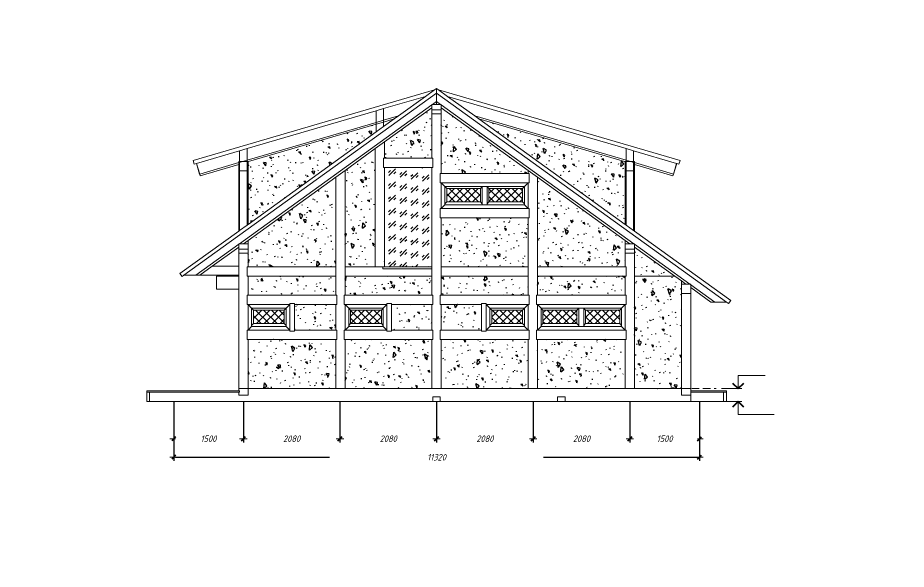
# Model space of a CAD drawing. Header units: millimetres. Extents: x 0 to 5040, y 0 to 770.
# Drawn here: x 3767.1 to 4245.3, y 0 to 297 of the extents above; entities that cross this region are included whole.
import ezdxf

# ---------------------------------------------------------------- set-up
doc = ezdxf.new("R2010")
doc.units = ezdxf.units.MM
for name, pattern in [('K5LT32768', [0]), ('K5LT_BASIC', [0]), ('K5LT_DASHED', [6, 4, -2]), ('K5LT_THIN', [0])]:
    doc.linetypes.add(name, pattern=pattern)
doc.layers.add('Системный слой', color=7, linetype='Continuous')
doc.styles.add('KDIMTEXTSTYLE', font='GOST_AU.SHX', dxfattribs={"width": 0.96, "oblique": 15, "height": 5})
doc.styles.add('KTEXTSTYLE', font='GOST_AU.SHX', dxfattribs={"width": 0.96, "height": 5})
doc.dimstyles.new('KDIMSTYLE (0.03)', dxfattribs={"dimtxt": 5, "dimasz": 1, "dimexe": 2, "dimexo": 0, "dimgap": 1, "dimtad": 1, "dimlfac": 40, "dimtxsty": 'KDIMTEXTSTYLE', "dimsah": 1, "dimcen": 0, "dimdle": 1, "dimadec": 0, "dimazin": 0, "dimtfac": 0.667, "dimtmove": 0, "dimatfit": 3, "dimfxl": 0, "dimtvp": 1, "dimtolj": 1, "dimtzin": 0, "dimarcsym": 0})

# ---------------------------------------------------------------- blocks, each defined once
blk = doc.blocks.new('U103')
at = {"layer": 'Системный слой', "color": 7, "linetype": 'K5LT_THIN', "lineweight": 18}
for p, q in [((4154.89, 97.3), (4154.89, 104.3)), ((4154.89, 104.3), (4169.42, 104.3)), ((4145.9, 97.3), (4156.89, 97.3))]:
    blk.add_line(p, q, dxfattribs=at)
at = {"layer": 'Системный слой', "color": 5, "linetype": 'K5LT_BASIC', "lineweight": 40}
for p, q in [((4151.89, 100.3), (4154.89, 97.3)), ((4154.89, 97.3), (4157.89, 100.3))]:
    blk.add_line(p, q, dxfattribs=at)
blk = doc.blocks.new('U104')
at = {"layer": 'Системный слой', "color": 7, "linetype": 'K5LT_THIN', "lineweight": 18}
for p, q in [((4145.9, 90.3), (4156.89, 90.3)), ((4154.89, 90.3), (4154.89, 83.3)), ((4154.89, 83.3), (4174.27, 83.3))]:
    blk.add_line(p, q, dxfattribs=at)
at = {"layer": 'Системный слой', "color": 5, "linetype": 'K5LT_BASIC', "lineweight": 40}
for p, q in [((4154.89, 90.3), (4151.89, 87.3)), ((4157.89, 87.3), (4154.89, 90.3))]:
    blk.add_line(p, q, dxfattribs=at)
blk = doc.blocks.new('U102')
at = {"layer": 'Системный слой', "color": 7, "linetype": 'K5LT_DASHED', "lineweight": 18}
for p, q in [((3979.89, 97.3), (4143.09, 97.3)), ((3979.89, 90.3), (4143.09, 90.3))]:
    blk.add_line(p, q, dxfattribs=at)
at = {"layer": 'Системный слой'}
for name in ['U103', 'U104']:
    blk.add_blockref(name, (0, 0), dxfattribs=at)
blk = doc.blocks.new('U109')
at = {"layer": 'Системный слой', "color": 7, "linetype": 'K5LT32768', "lineweight": 18}
for p, q in [((3991.51, 258.17), (3992.55, 258.92)), ((3992.55, 258.92), (3993.59, 258.17)), ((3992.55, 256.45), (3992.55, 258.92)), ((3992.55, 256.45), (3856.56, 158.39)), ((3861.54, 220.12), (3991.51, 258.17)), ((3986.64, 254.66), (3964.05, 248.05)), ((3986.64, 254.66), (3972.05, 244.14)), ((3991.51, 258.17), (3986.64, 254.66)), ((3992.55, 256.45), (3992.55, 251.83)), ((3992.55, 256.45), (4148.66, 143.87)), ((3993.59, 258.17), (4123.56, 220.12)), ((3998.45, 254.66), (3993.59, 258.17)), ((4094.55, 226.53), (3998.45, 254.66)), ((3998.45, 254.66), (4013.05, 244.14)), ((3886.43, 175.3), (3990.05, 250.03)), ((3990.05, 250.3), (3990.05, 250.03)), ((3990.43, 250.3), (3990.05, 250.3)), ((3990.05, 250.03), (3990.43, 250.3)), ((3990.05, 248.5), (3990.05, 250.03)), ((3990.43, 250.3), (3992.55, 251.83)), ((3992.55, 250.3), (3990.43, 250.3)), ((3992.55, 251.83), (3994.67, 250.3)), ((3992.55, 250.3), (3992.55, 251.83)), ((3992.55, 250.3), (3994.67, 250.3)), ((3994.67, 250.3), (3995.05, 250.3)), ((3994.67, 250.3), (3995.05, 250.03)), ((3995.05, 250.3), (3995.05, 250.03)), ((3995.05, 250.03), (4098.67, 175.3)), ((3995.05, 248.5), (3995.05, 250.03)), ((3960.05, 246.87), (3890.55, 226.53)), ((3964.05, 248.05), (3960.05, 246.87)), ((3960.05, 240.62), (3960.05, 246.87)), ((3964.05, 248.05), (3964.05, 241.79)), ((3972.05, 244.14), (3964.05, 241.79)), ((3990.05, 248.5), (3964.55, 230.11)), ((3969.8, 242.51), (3972.05, 244.14)), ((3990.05, 248.5), (3990.05, 247.42)), ((3990.05, 247.42), (3995.05, 247.42)), ((3990.05, 245.3), (3990.05, 247.42)), ((3990.05, 221.3), (3990.05, 245.3)), ((3990.05, 245.3), (3995.05, 245.3)), ((4041.8, 214.78), (3995.05, 248.5)), ((3995.05, 247.42), (3995.05, 248.5)), ((3995.05, 247.42), (3995.05, 245.3)), ((3995.05, 245.3), (3995.05, 213.05)), ((4013.05, 244.14), (4015.3, 242.51)), ((4094.55, 220.28), (4013.05, 244.14)), ((3960.05, 240.62), (3890.55, 220.28)), ((3960.05, 239.66), (3891.37, 219.55)), ((3964.05, 241.79), (3960.05, 240.62)), ((3964.05, 240.83), (3960.05, 239.66)), ((3960.05, 239.66), (3960.05, 240.62)), ((3960.05, 235.48), (3960.05, 239.66)), ((3969.8, 242.51), (3964.05, 240.83)), ((3964.05, 238.37), (3969.8, 242.51)), ((3964.05, 241.79), (3964.05, 240.83)), ((3964.05, 238.37), (3964.05, 240.83)), ((4093.73, 219.55), (4015.3, 242.51)), ((4015.3, 242.51), (4094.05, 185.72)), ((3891.05, 185.72), (3960.05, 235.48)), ((3960.05, 235.48), (3964.05, 238.37)), ((3964.55, 230.11), (3959.55, 226.5)), ((3964.55, 230.11), (3964.55, 221.3)), ((3886.55, 225.36), (3863.36, 218.57)), ((3890.55, 226.53), (3886.55, 225.36)), ((3886.55, 225.36), (3886.55, 219.55)), ((3890.55, 226.53), (3890.55, 220.28)), ((3959.55, 226.5), (3943.3, 214.78)), ((3959.55, 226.5), (3959.55, 162.8)), ((4094.55, 220.28), (4094.55, 226.53)), ((4098.55, 225.36), (4094.55, 226.53)), ((4098.55, 219.55), (4098.55, 225.36)), ((4121.73, 218.57), (4098.55, 225.36)), ((3862.1, 218.2), (3861.54, 220.12)), ((3890.55, 220.28), (3888.07, 219.55)), ((3890.55, 220.28), (3890.55, 219.55)), ((3964.05, 221.3), (3964.05, 216.3)), ((3964.05, 221.3), (3964.55, 221.3)), ((3964.55, 221.3), (3990.05, 221.3)), ((3990.05, 221.3), (3990.55, 221.3)), ((3990.55, 216.3), (3990.55, 221.3)), ((4094.55, 220.28), (4097.03, 219.55)), ((4094.55, 219.55), (4094.55, 220.28)), ((4123.56, 220.12), (4123, 218.2)), ((3863.3, 218.55), (3862.1, 218.2)), ((3863.36, 218.57), (3863.3, 218.55)), ((3864.98, 212.79), (3863.3, 218.55)), ((3863.36, 218.57), (3865.05, 212.81)), ((3886.05, 218.96), (3865.05, 212.81)), ((3886.05, 217.99), (3865.31, 211.92)), ((3886.05, 219.55), (3886.55, 219.55)), ((3886.05, 218.96), (3886.05, 219.55)), ((3886.55, 219.11), (3886.05, 218.96)), ((3886.05, 217.99), (3886.05, 218.96)), ((3886.05, 214.55), (3886.05, 217.99)), ((3886.55, 219.55), (3888.07, 219.55)), ((3886.55, 219.55), (3886.55, 219.11)), ((3888.07, 219.55), (3886.55, 219.11)), ((3886.55, 219.11), (3886.55, 214.55)), ((3888.07, 219.55), (3890.55, 219.55)), ((3891.05, 219.55), (3890.55, 219.55)), ((3890.55, 219.55), (3890.55, 214.55)), ((3891.05, 219.55), (3891.05, 214.55)), ((3891.37, 219.55), (3891.05, 219.55)), ((3964.05, 216.3), (3964.55, 216.3)), ((3964.55, 216.3), (3964.55, 162.8)), ((3990.05, 216.3), (3964.55, 216.3)), ((3990.05, 162.8), (3990.05, 216.3)), ((3990.05, 216.3), (3990.55, 216.3)), ((4093.73, 219.55), (4094.05, 219.55)), ((4094.05, 214.55), (4094.05, 219.55)), ((4094.05, 219.55), (4094.55, 219.55)), ((4094.55, 214.55), (4094.55, 219.55)), ((4094.55, 219.55), (4097.03, 219.55)), ((4097.03, 219.55), (4098.55, 219.11)), ((4097.03, 219.55), (4098.55, 219.55)), ((4098.55, 219.55), (4099.05, 219.55)), ((4098.55, 219.11), (4098.55, 219.55)), ((4098.55, 219.11), (4099.05, 218.96)), ((4098.55, 214.55), (4098.55, 219.11)), ((4099.05, 219.55), (4099.05, 218.96)), ((4099.05, 218.96), (4120.05, 212.81)), ((4099.05, 217.99), (4099.05, 218.96)), ((4119.79, 211.92), (4099.05, 217.99)), ((4099.05, 214.55), (4099.05, 217.99)), ((4120.05, 212.81), (4121.73, 218.57)), ((4121.8, 218.55), (4120.11, 212.79)), ((4121.8, 218.55), (4121.73, 218.57)), ((4123, 218.2), (4121.8, 218.55)), ((3865.05, 212.81), (3864.98, 212.79)), ((3865.31, 211.92), (3865.05, 212.81)), ((3886.05, 214.55), (3886.55, 214.55)), ((3886.05, 182.12), (3886.05, 214.55)), ((3886.55, 214.55), (3886.55, 182.48)), ((3890.55, 214.55), (3886.55, 214.55)), ((3891.05, 214.55), (3890.55, 214.55)), ((3890.55, 214.55), (3890.55, 185.36)), ((3891.05, 185.72), (3891.05, 214.55)), ((3938.3, 211.18), (3891.05, 177.1)), ((3943.3, 214.78), (3938.3, 211.18)), ((3938.3, 162.8), (3938.3, 211.18)), ((3943.3, 214.78), (3943.3, 162.8)), ((3994.55, 213.05), (3994.55, 208.05)), ((3994.55, 213.05), (3995.05, 213.05)), ((3995.05, 213.05), (4041.8, 213.05)), ((4041.8, 213.05), (4041.8, 214.78)), ((4046.8, 211.18), (4041.8, 214.78)), ((4041.8, 213.05), (4042.3, 213.05)), ((4042.3, 208.05), (4042.3, 213.05)), ((4046.8, 211.18), (4046.8, 162.8)), ((4094.05, 177.1), (4046.8, 211.18)), ((4094.05, 214.55), (4094.05, 185.72)), ((4094.55, 214.55), (4094.05, 214.55)), ((4094.55, 185.36), (4094.55, 214.55)), ((4098.55, 214.55), (4094.55, 214.55)), ((4098.55, 214.55), (4099.05, 214.55)), ((4098.55, 182.48), (4098.55, 214.55)), ((4099.05, 182.12), (4099.05, 214.55)), ((4120.05, 212.81), (4119.79, 211.92)), ((4120.11, 212.79), (4120.05, 212.81)), ((3995.05, 208.05), (3994.55, 208.05)), ((4041.8, 208.05), (3995.05, 208.05)), ((3995.05, 208.05), (3995.05, 194.3)), ((3997, 206.1), (3995.05, 208.05)), ((3997, 206.1), (3998, 205.1)), ((3997, 206.1), (3997, 196.83)), ((4017.12, 206.1), (3997, 206.1)), ((4017.12, 206.1), (4016.12, 205.1)), ((4017.12, 196.83), (4017.12, 206.1)), ((4019.72, 206.1), (4017.12, 206.1)), ((4019.72, 206.1), (4020.72, 205.1)), ((4039.85, 206.1), (4019.72, 206.1)), ((4019.72, 206.1), (4019.72, 196.83)), ((4039.85, 206.1), (4038.85, 205.1)), ((4041.8, 208.05), (4039.85, 206.1)), ((4039.85, 196.83), (4039.85, 206.1)), ((4041.8, 194.3), (4041.8, 208.05)), ((4042.3, 208.05), (4041.8, 208.05)), ((3998, 197.83), (3998, 205.1)), ((3998, 205.1), (4016.12, 205.1)), ((4016.12, 205.1), (4016.12, 197.83)), ((4020.72, 197.83), (4020.72, 205.1)), ((4020.72, 205.1), (4038.85, 205.1)), ((4038.85, 205.1), (4038.85, 197.83)), ((3995.05, 194.3), (3997, 196.25)), ((3997, 196.83), (3998, 197.83)), ((3997, 196.83), (3997, 196.25)), ((3997, 196.25), (4017.12, 196.25)), ((4016.12, 197.83), (3998, 197.83)), ((4017.12, 196.83), (4016.12, 197.83)), ((4017.12, 196.25), (4017.12, 196.83)), ((4017.12, 196.25), (4019.72, 196.25)), ((4019.72, 196.83), (4020.72, 197.83)), ((4019.72, 196.83), (4019.72, 196.25)), ((4019.72, 196.25), (4039.85, 196.25)), ((4038.85, 197.83), (4020.72, 197.83)), ((4039.85, 196.83), (4038.85, 197.83)), ((4039.85, 196.25), (4039.85, 196.83)), ((4041.8, 194.3), (4039.85, 196.25)), ((3994.55, 194.3), (3994.55, 189.3)), ((3994.55, 194.3), (3995.05, 194.3)), ((3995.05, 194.3), (4041.8, 194.3)), ((4042.3, 194.3), (4041.8, 194.3)), ((4042.3, 189.3), (4042.3, 194.3)), ((3995.05, 189.3), (3994.55, 189.3)), ((3995.05, 189.3), (3995.05, 162.8)), ((4041.8, 189.3), (3995.05, 189.3)), ((4041.8, 189.3), (4042.3, 189.3)), ((4041.8, 162.8), (4041.8, 189.3)), ((3854.36, 159.27), (3886.05, 182.12)), ((3886.05, 182.12), (3886.55, 182.48)), ((3886.55, 182.48), (3890.55, 185.36)), ((3890.55, 185.36), (3891.05, 185.72)), ((4094.05, 185.72), (4094.55, 185.36)), ((4094.55, 185.36), (4098.55, 182.48)), ((4099.05, 182.12), (4098.55, 182.48)), ((4099.05, 182.12), (4150.86, 144.75)), ((3891.05, 177.1), (3888.55, 175.3)), ((3891.05, 177.1), (3891.05, 175.3)), ((4096.55, 175.3), (4094.05, 177.1)), ((4094.05, 175.3), (4094.05, 177.1)), ((3862.98, 158.39), (3886.05, 175.03)), ((3886.05, 173.5), (3871.68, 163.14)), ((3886.05, 175.03), (3886.05, 175.3)), ((3886.05, 175.3), (3886.43, 175.3)), ((3886.05, 175.03), (3886.43, 175.3)), ((3886.05, 173.5), (3886.05, 175.03)), ((3886.05, 173.5), (3886.05, 172.42)), ((3886.05, 172.42), (3886.05, 170.3)), ((3891.05, 172.42), (3886.05, 172.42)), ((3888.55, 175.3), (3886.43, 175.3)), ((3888.55, 175.3), (3891.05, 175.3)), ((3891.05, 175.3), (3891.05, 172.42)), ((3891.05, 172.42), (3891.05, 170.3)), ((4094.05, 172.42), (4094.05, 175.3)), ((4094.05, 175.3), (4096.55, 175.3)), ((4094.05, 170.3), (4094.05, 172.42)), ((4099.05, 172.42), (4094.05, 172.42)), ((4096.55, 175.3), (4098.67, 175.3)), ((4099.05, 175.3), (4098.67, 175.3)), ((4098.67, 175.3), (4099.05, 175.03)), ((4099.05, 175.03), (4099.05, 175.3)), ((4099.05, 175.03), (4128.83, 153.55)), ((4099.05, 173.5), (4099.05, 175.03)), ((4120.81, 157.8), (4099.05, 173.5)), ((4099.05, 172.42), (4099.05, 173.5)), ((4099.05, 170.3), (4099.05, 172.42)), ((3886.05, 170.3), (3886.05, 163.14)), ((3891.05, 170.3), (3886.05, 170.3)), ((3891.05, 170.3), (3891.05, 162.8)), ((4094.05, 162.8), (4094.05, 170.3)), ((4099.05, 170.3), (4094.05, 170.3)), ((4099.05, 157.8), (4099.05, 170.3)), ((3871.68, 163.14), (3865.1, 158.39)), ((3871.68, 163.14), (3886.05, 163.14)), ((3886.05, 163.14), (3886.05, 158.39)), ((3890.55, 162.8), (3890.55, 157.8)), ((3891.05, 162.8), (3890.55, 162.8)), ((3938.3, 162.8), (3891.05, 162.8)), ((3938.3, 157.8), (3938.3, 162.8)), ((3943.3, 162.8), (3943.3, 157.8)), ((3959.55, 162.8), (3943.3, 162.8)), ((3963.55, 162.8), (3959.55, 162.8)), ((3963.55, 161.8), (3963.55, 162.8)), ((3964.55, 162.8), (3963.55, 162.8)), ((3964.55, 162.8), (3990.05, 162.8)), ((3990.05, 161.8), (3990.05, 162.8)), ((4041.8, 162.8), (3995.05, 162.8)), ((3995.05, 162.8), (3995.05, 157.8)), ((4041.8, 157.8), (4041.8, 162.8)), ((4046.8, 162.8), (4046.8, 157.8)), ((4094.05, 162.8), (4046.8, 162.8)), ((4094.55, 162.8), (4094.05, 162.8)), ((4094.55, 157.8), (4094.55, 162.8)), ((3855.53, 157.64), (3854.36, 159.27)), ((3856.55, 158.38), (3855.53, 157.64)), ((3856.56, 158.39), (3856.55, 158.38)), ((3862.96, 158.38), (3856.55, 158.38)), ((3862.98, 158.39), (3856.56, 158.39)), ((3862.98, 158.39), (3862.96, 158.38)), ((3865.1, 158.39), (3862.98, 158.39)), ((3865.1, 158.39), (3886.05, 158.39)), ((3886.05, 157.8), (3874.05, 157.8)), ((3874.05, 157.8), (3874.05, 150.8)), ((3886.05, 158.39), (3886.05, 157.8)), ((3886.05, 150.8), (3886.05, 157.8)), ((3890.55, 157.8), (3891.05, 157.8)), ((3891.05, 157.8), (3891.05, 147.55)), ((3891.05, 157.8), (3938.3, 157.8)), ((3938.3, 147.55), (3938.3, 157.8)), ((3943.3, 157.8), (3943.3, 147.55)), ((3990.05, 157.8), (3943.3, 157.8)), ((3990.05, 161.8), (3963.55, 161.8)), ((3990.05, 157.8), (3990.05, 161.8)), ((3990.05, 147.55), (3990.05, 157.8)), ((3995.05, 157.8), (3995.05, 147.55)), ((3995.05, 157.8), (4041.8, 157.8)), ((4041.8, 147.55), (4041.8, 157.8)), ((4046.8, 157.8), (4046.8, 147.55)), ((4094.05, 157.8), (4046.8, 157.8)), ((4094.05, 157.8), (4094.55, 157.8)), ((4094.05, 147.55), (4094.05, 157.8)), ((4099.05, 97.3), (4099.05, 157.8)), ((4099.05, 157.8), (4120.81, 157.8)), ((4124.3, 155.29), (4120.81, 157.8)), ((4126.71, 153.55), (4124.3, 155.29)), ((4124.3, 155.29), (4124.3, 153.55)), ((4124.3, 148.55), (4124.3, 153.55)), ((4124.3, 153.55), (4126.71, 153.55)), ((4126.71, 153.55), (4128.83, 153.55)), ((4129.3, 153.55), (4128.83, 153.55)), ((4128.83, 153.55), (4129.3, 153.21)), ((4129.3, 153.21), (4129.3, 153.55)), ((4129.3, 153.21), (4142.25, 143.87)), ((4129.3, 151.68), (4129.3, 153.21)), ((3874.05, 150.8), (3886.05, 150.8)), ((3886.05, 150.8), (3886.05, 97.3)), ((4124.3, 148.55), (4124.3, 97.3)), ((4124.3, 148.55), (4129.3, 148.55)), ((4140.13, 143.87), (4129.3, 151.68)), ((4129.3, 148.55), (4129.3, 151.68)), ((4129.3, 97.3), (4129.3, 148.55)), ((3890.55, 142.55), (3890.55, 147.55)), ((3891.05, 147.55), (3890.55, 147.55)), ((3891.05, 147.55), (3938.3, 147.55)), ((3938.8, 147.55), (3938.3, 147.55)), ((3938.8, 142.55), (3938.8, 147.55)), ((3942.8, 147.55), (3942.8, 142.55)), ((3943.3, 147.55), (3942.8, 147.55)), ((3943.3, 147.55), (3990.05, 147.55)), ((3990.55, 147.55), (3990.05, 147.55)), ((3990.55, 142.55), (3990.55, 147.55)), ((3994.55, 147.55), (3994.55, 142.55)), ((3995.05, 147.55), (3994.55, 147.55)), ((3995.05, 147.55), (4041.8, 147.55)), ((4042.3, 147.55), (4041.8, 147.55)), ((4042.3, 142.55), (4042.3, 147.55)), ((4046.3, 142.55), (4046.3, 147.55)), ((4046.8, 147.55), (4046.3, 147.55)), ((4046.8, 147.55), (4094.05, 147.55)), ((4094.05, 147.55), (4094.55, 147.55)), ((4094.55, 142.55), (4094.55, 147.55)), ((4142.25, 143.87), (4140.13, 143.87)), ((4142.26, 143.86), (4142.25, 143.87)), ((4142.25, 143.87), (4148.66, 143.87)), ((4142.26, 143.86), (4148.67, 143.86)), ((4148.67, 143.86), (4148.66, 143.87)), ((4149.69, 143.13), (4148.67, 143.86)), ((4149.69, 143.13), (4150.86, 144.75)), ((3890.55, 142.55), (3891.05, 142.55)), ((3913.55, 142.55), (3891.05, 142.55)), ((3891.05, 142.55), (3891.05, 128.8)), ((3893, 140.6), (3891.05, 142.55)), ((3911.6, 140.6), (3893, 140.6)), ((3893, 140.6), (3894, 139.6)), ((3893, 140.6), (3893, 131.33)), ((3894, 132.33), (3894, 139.6)), ((3894, 139.6), (3910.6, 139.6)), ((3911.6, 140.6), (3910.6, 139.6)), ((3910.6, 139.6), (3910.6, 132.33)), ((3911.6, 140.6), (3913.55, 142.55)), ((3911.6, 131.33), (3911.6, 140.6)), ((3913.55, 143.05), (3916.05, 143.05)), ((3913.55, 143.05), (3913.55, 142.55)), ((3913.55, 128.8), (3913.55, 142.55)), ((3916.05, 142.55), (3916.05, 143.05)), ((3938.3, 142.55), (3916.05, 142.55)), ((3916.05, 128.8), (3916.05, 142.55)), ((3938.3, 142.55), (3938.8, 142.55)), ((3938.3, 128.8), (3938.3, 142.55)), ((3942.8, 142.55), (3943.3, 142.55)), ((3965.8, 142.55), (3943.3, 142.55)), ((3943.3, 142.55), (3943.3, 128.8)), ((3945.25, 140.6), (3943.3, 142.55)), ((3963.85, 140.6), (3945.25, 140.6)), ((3945.25, 140.6), (3946.25, 139.6)), ((3945.25, 140.6), (3945.25, 131.33)), ((3946.25, 132.33), (3946.25, 139.6)), ((3946.25, 139.6), (3962.85, 139.6)), ((3963.85, 140.6), (3962.85, 139.6)), ((3962.85, 139.6), (3962.85, 132.33)), ((3963.85, 140.6), (3965.8, 142.55)), ((3963.85, 131.33), (3963.85, 140.6)), ((3965.8, 143.05), (3968.3, 143.05)), ((3965.8, 143.05), (3965.8, 142.55)), ((3965.8, 128.8), (3965.8, 142.55)), ((3968.3, 142.55), (3968.3, 143.05)), ((3990.05, 142.55), (3968.3, 142.55)), ((3968.3, 128.8), (3968.3, 142.55)), ((3990.05, 128.8), (3990.05, 142.55)), ((3990.05, 142.55), (3990.55, 142.55)), ((3994.55, 142.55), (3995.05, 142.55)), ((3995.05, 142.55), (3995.05, 128.8)), ((4016.8, 142.55), (3995.05, 142.55)), ((4016.8, 143.05), (4019.3, 143.05)), ((4016.8, 143.05), (4016.8, 142.55)), ((4016.8, 142.55), (4016.8, 128.8)), ((4019.3, 142.55), (4019.3, 143.05)), ((4041.8, 142.55), (4019.3, 142.55)), ((4019.3, 142.55), (4019.3, 128.8)), ((4021.25, 140.6), (4019.3, 142.55)), ((4039.85, 140.6), (4021.25, 140.6)), ((4021.25, 140.6), (4022.25, 139.6)), ((4021.25, 140.6), (4021.25, 131.33)), ((4022.25, 132.33), (4022.25, 139.6)), ((4022.25, 139.6), (4038.85, 139.6)), ((4039.85, 140.6), (4038.85, 139.6)), ((4038.85, 139.6), (4038.85, 132.33)), ((4039.85, 140.6), (4041.8, 142.55)), ((4039.85, 131.33), (4039.85, 140.6)), ((4041.8, 128.8), (4041.8, 142.55)), ((4041.8, 142.55), (4042.3, 142.55)), ((4046.3, 142.55), (4046.8, 142.55)), ((4094.05, 142.55), (4046.8, 142.55)), ((4046.8, 142.55), (4046.8, 128.8)), ((4048.75, 140.6), (4046.8, 142.55)), ((4048.75, 140.6), (4049.75, 139.6)), ((4048.75, 140.6), (4048.75, 131.33)), ((4069.12, 140.6), (4048.75, 140.6)), ((4049.75, 132.33), (4049.75, 139.6)), ((4049.75, 139.6), (4068.12, 139.6)), ((4069.12, 140.6), (4068.12, 139.6)), ((4068.12, 139.6), (4068.12, 132.33)), ((4069.12, 131.33), (4069.12, 140.6)), ((4071.72, 140.6), (4069.12, 140.6)), ((4071.72, 140.6), (4072.72, 139.6)), ((4092.1, 140.6), (4071.72, 140.6)), ((4071.72, 140.6), (4071.72, 131.33)), ((4072.72, 132.33), (4072.72, 139.6)), ((4072.72, 139.6), (4091.1, 139.6)), ((4092.1, 140.6), (4091.1, 139.6)), ((4091.1, 139.6), (4091.1, 132.33)), ((4094.05, 142.55), (4092.1, 140.6)), ((4092.1, 131.33), (4092.1, 140.6)), ((4094.05, 128.8), (4094.05, 142.55)), ((4094.55, 142.55), (4094.05, 142.55)), ((3893, 130.75), (3891.05, 128.8)), ((3893, 131.33), (3894, 132.33)), ((3893, 131.33), (3893, 130.75)), ((3893, 130.75), (3911.6, 130.75)), ((3910.6, 132.33), (3894, 132.33)), ((3911.6, 131.33), (3910.6, 132.33)), ((3911.6, 130.75), (3911.6, 131.33)), ((3911.6, 130.75), (3913.55, 128.8)), ((3945.25, 130.75), (3943.3, 128.8)), ((3945.25, 131.33), (3946.25, 132.33)), ((3945.25, 131.33), (3945.25, 130.75)), ((3945.25, 130.75), (3963.85, 130.75)), ((3962.85, 132.33), (3946.25, 132.33)), ((3963.85, 131.33), (3962.85, 132.33)), ((3963.85, 130.75), (3963.85, 131.33)), ((3963.85, 130.75), (3965.8, 128.8)), ((4021.25, 130.75), (4019.3, 128.8)), ((4021.25, 131.33), (4022.25, 132.33)), ((4021.25, 131.33), (4021.25, 130.75)), ((4021.25, 130.75), (4039.85, 130.75)), ((4038.85, 132.33), (4022.25, 132.33)), ((4039.85, 131.33), (4038.85, 132.33)), ((4039.85, 130.75), (4039.85, 131.33)), ((4039.85, 130.75), (4041.8, 128.8)), ((4046.8, 128.8), (4048.75, 130.75)), ((4048.75, 131.33), (4049.75, 132.33)), ((4048.75, 131.33), (4048.75, 130.75)), ((4048.75, 130.75), (4069.12, 130.75)), ((4068.12, 132.33), (4049.75, 132.33)), ((4069.12, 131.33), (4068.12, 132.33)), ((4069.12, 130.75), (4069.12, 131.33)), ((4069.12, 130.75), (4071.72, 130.75)), ((4071.72, 131.33), (4072.72, 132.33)), ((4071.72, 131.33), (4071.72, 130.75)), ((4071.72, 130.75), (4092.1, 130.75)), ((4091.1, 132.33), (4072.72, 132.33)), ((4092.1, 131.33), (4091.1, 132.33)), ((4092.1, 130.75), (4092.1, 131.33)), ((4094.05, 128.8), (4092.1, 130.75)), ((3890.55, 123.8), (3890.55, 128.8)), ((3890.55, 128.8), (3891.05, 128.8)), ((3891.05, 128.8), (3913.55, 128.8)), ((3913.55, 128.8), (3913.55, 128.3)), ((3913.55, 128.3), (3916.05, 128.3)), ((3916.05, 128.3), (3916.05, 128.8)), ((3916.05, 128.8), (3938.3, 128.8)), ((3938.8, 128.8), (3938.3, 128.8)), ((3938.8, 123.8), (3938.8, 128.8)), ((3942.8, 128.8), (3942.8, 123.8)), ((3943.3, 128.8), (3942.8, 128.8)), ((3943.3, 128.8), (3965.8, 128.8)), ((3965.8, 128.8), (3965.8, 128.3)), ((3965.8, 128.3), (3968.3, 128.3)), ((3968.3, 128.3), (3968.3, 128.8)), ((3968.3, 128.8), (3990.05, 128.8)), ((3990.55, 128.8), (3990.05, 128.8)), ((3990.55, 123.8), (3990.55, 128.8)), ((3994.55, 128.8), (3994.55, 123.8)), ((3995.05, 128.8), (3994.55, 128.8)), ((3995.05, 128.8), (4016.8, 128.8)), ((4016.8, 128.8), (4016.8, 128.3)), ((4016.8, 128.3), (4019.3, 128.3)), ((4019.3, 128.8), (4041.8, 128.8)), ((4019.3, 128.3), (4019.3, 128.8)), ((4042.3, 128.8), (4041.8, 128.8)), ((4042.3, 123.8), (4042.3, 128.8)), ((4046.3, 123.8), (4046.3, 128.8)), ((4046.8, 128.8), (4046.3, 128.8)), ((4046.8, 128.8), (4094.05, 128.8)), ((4094.55, 128.8), (4094.05, 128.8)), ((4094.55, 123.8), (4094.55, 128.8)), ((3891.05, 123.8), (3890.55, 123.8)), ((3891.05, 123.8), (3891.05, 97.3)), ((3938.3, 123.8), (3891.05, 123.8)), ((3938.3, 123.8), (3938.8, 123.8)), ((3938.3, 97.3), (3938.3, 123.8)), ((3942.8, 123.8), (3943.3, 123.8)), ((3943.3, 123.8), (3943.3, 97.3)), ((3990.05, 123.8), (3943.3, 123.8)), ((3990.05, 97.3), (3990.05, 123.8)), ((3990.05, 123.8), (3990.55, 123.8)), ((3994.55, 123.8), (3995.05, 123.8)), ((3995.05, 123.8), (3995.05, 97.3)), ((4041.8, 123.8), (3995.05, 123.8)), ((4041.8, 123.8), (4042.3, 123.8)), ((4041.8, 97.3), (4041.8, 123.8)), ((4046.3, 123.8), (4046.8, 123.8)), ((4046.8, 123.8), (4046.8, 97.3)), ((4094.05, 123.8), (4046.8, 123.8)), ((4094.05, 97.3), (4094.05, 123.8)), ((4094.05, 123.8), (4094.55, 123.8)), ((3886.05, 96), (3836.55, 96)), ((3836.55, 95.3), (3836.55, 96)), ((3886.05, 97.3), (3891.05, 97.3)), ((3886.05, 96), (3886.05, 97.3)), ((3886.05, 96), (3886.55, 96)), ((3886.55, 95.3), (3886.55, 96)), ((3891.05, 93.8), (3891.05, 97.3)), ((3938.3, 97.3), (3891.05, 97.3)), ((3938.3, 97.3), (3943.3, 97.3)), ((3990.05, 97.3), (3943.3, 97.3)), ((3995.05, 97.3), (3990.05, 97.3)), ((4041.8, 97.3), (3995.05, 97.3)), ((4041.8, 97.3), (4046.8, 97.3)), ((4094.05, 97.3), (4046.8, 97.3)), ((4099.05, 97.3), (4094.05, 97.3)), ((4124.3, 97.3), (4099.05, 97.3)), ((4124.3, 93.8), (4124.3, 97.3)), ((4129.3, 97.3), (4124.3, 97.3)), ((4129.3, 97.3), (4129.3, 96)), ((4148.55, 96), (4129.3, 96)), ((4129.3, 96), (4129.3, 95.3)), ((4148.55, 95.3), (4148.55, 96)), ((3838.05, 95.3), (3836.55, 95.3)), ((3836.55, 95.3), (3836.55, 90.3)), ((3838.05, 95.3), (3886.05, 95.3)), ((3838.05, 90.3), (3838.05, 95.3)), ((3886.55, 95.3), (3886.05, 95.3)), ((3886.05, 95.3), (3886.05, 93.8)), ((3886.05, 93.8), (3891.05, 93.8)), ((3994.55, 92.8), (3990.55, 92.8)), ((3990.55, 92.8), (3990.55, 90.3)), ((3994.55, 90.3), (3994.55, 92.8)), ((4061.67, 92.8), (4057.67, 92.8)), ((4057.67, 90.3), (4057.67, 92.8)), ((4061.67, 92.8), (4061.67, 90.3)), ((4129.3, 93.8), (4124.3, 93.8)), ((4129.3, 95.3), (4147.05, 95.3)), ((4129.3, 93.8), (4129.3, 95.3)), ((4129.3, 90.3), (4129.3, 93.8)), ((4147.05, 95.3), (4148.55, 95.3)), ((4147.05, 90.3), (4147.05, 95.3)), ((4148.55, 95.3), (4148.55, 90.3)), ((3838.05, 90.3), (3836.55, 90.3)), ((3838.05, 90.3), (3990.55, 90.3)), ((3990.55, 90.3), (3994.55, 90.3)), ((3994.55, 90.3), (4057.67, 90.3)), ((4057.67, 90.3), (4061.67, 90.3)), ((4061.67, 90.3), (4129.3, 90.3)), ((4147.05, 90.3), (4129.3, 90.3)), ((4148.55, 90.3), (4147.05, 90.3))]:
    blk.add_line(p, q, dxfattribs=at)
blk = doc.blocks.new('KDIMARROW_03')
at = {"layer": 'Системный слой', "color": 0, "linetype": 'K5LT_BASIC', "lineweight": 40}
blk.add_line((-1.06, -1.06), (1.06, 1.06), dxfattribs=at)
at = {"layer": 'Системный слой', "color": 0, "linetype": 'K5LT_THIN', "lineweight": 18}
for q in [(-1, 0), (2, 0)]:
    blk.add_line((0, 0), q, dxfattribs=at)

msp = doc.modelspace()

# ---------------------------------------------------------------- hatches: boundary and pattern name
at = {"layer": 'Системный слой'}
h = msp.add_hatch(dxfattribs=at)
h.set_pattern_fill('', angle=40, style=0, pattern_type=0)
h.set_pattern_definition([(40, (7.66, 6.428), (-20.5692, 24.51342), [2, -30]), (130, (9.193, 7.713), (-24.51342, -20.5692), [2, -30]), (85, (7.66, 6.428), (-20.56883, 24.51297), [2.828, -42.426]), (60, (9.193, 7.713), (-27.71281, 16), [2, -30]), (150, (10.192, 9.445), (-16, -27.71281), [2, -30]), (105, (9.193, 7.713), (-27.7123, 15.9997), [2.828, -42.426]), (80, (16.853, 14.141), (-26.0974, 4.60168), [1.5, -25]), (170, (17.114, 15.618), (-4.60168, -26.0974), [1.5, -25]), (125, (16.853, 14.141), (-26.09695, 4.6016), [2.121, -35.355]), (100, (-18.796, -15.771), (-15.756924, -2.77837), [1, -15]), (190, (-18.97, -14.787), (2.77837, -15.756924), [1, -15]), (145, (-18.796, -15.771), (-15.75733, -2.778442), [1.414, -21.213]), (70, (1.233, 14.088), (-15.03508, 5.47232), [1, -15]), (160, (1.575, 15.028), (-5.47232, -15.03508), [1, -15]), (115, (1.233, 14.088), (-15.03547, 5.472463), [1.414, -21.213]), (85, (0, 0), (-9.351857, 7.84492), [0.3, -10]), (65, (0, 0), (-2.4184476, 6.64463), [0.3, -10]), (105, (0, 0), (-6.1930747, 7.6580563), [0.5, -12]), (110, (0, 0), (-7.945929, 1.36463), [0.5, -7])])
h.paths.add_polyline_path([(3891.04696, 185.72152), (3960.04696, 235.48112), (3960.04696, 239.65739), (3891.3651, 219.55094), (3891.04696, 219.55094), (3891.04696, 214.55094)])
h.paths.add_polyline_path([(4093.72881, 219.55094), (4015.29862, 242.51119), (4094.04696, 185.72153), (4094.04696, 214.55094), (4094.04696, 219.55094)])
h.paths.add_polyline_path([(4046.79696, 211.17834), (4046.79696, 162.80094), (4094.04696, 162.80094), (4094.04696, 170.30094), (4094.04696, 172.42331), (4094.04696, 175.30094), (4094.04696, 177.10382)])
h.paths.add_polyline_path([(4041.79696, 189.30094), (3995.04696, 189.30094), (3995.04696, 162.80094), (4041.79696, 162.80094)])
h.paths.add_polyline_path([(4041.79696, 214.78411), (3995.04696, 248.49805), (3995.04696, 247.42331), (3995.04696, 245.30094), (3995.04696, 213.05094), (4041.79696, 213.05094)])
h.paths.add_polyline_path([(3964.54696, 221.30094), (3990.04696, 221.30094), (3990.04696, 245.30094), (3990.04696, 247.42331), (3990.04696, 248.49805), (3964.54696, 230.10863)])
h.paths.add_polyline_path([(3959.54696, 162.80094), (3959.54696, 226.50286), (3943.29696, 214.78411), (3943.29696, 162.80094)])
h.paths.add_polyline_path([(3938.29696, 162.80094), (3938.29696, 211.17834), (3891.04696, 177.10382), (3891.04696, 175.30094), (3891.04696, 172.42331), (3891.04696, 170.30094), (3891.04696, 162.80094)])
h.paths.add_polyline_path([(3891.04696, 147.55095), (3938.29696, 147.55094), (3938.29696, 157.80094), (3891.04696, 157.80094)])
h.paths.add_polyline_path([(3938.29696, 142.55094), (3916.04696, 142.55094), (3916.04696, 128.80094), (3938.29696, 128.80094)])
h.paths.add_polyline_path([(3938.29696, 123.80094), (3891.04696, 123.80095), (3891.04696, 97.30094), (3938.29696, 97.30094)])
h.paths.add_polyline_path([(3990.04696, 123.80094), (3943.29696, 123.80094), (3943.29696, 97.30094), (3990.04696, 97.30094)])
h.paths.add_polyline_path([(3968.29696, 128.80094), (3990.04696, 128.80094), (3990.04696, 142.55094), (3968.29696, 142.55094)])
h.paths.add_polyline_path([(3990.04696, 157.80094), (3943.29696, 157.80094), (3943.29696, 147.55094), (3990.04696, 147.55094)])
h.paths.add_polyline_path([(4041.79696, 157.80094), (3995.04696, 157.80094), (3995.04696, 147.55094), (4041.79696, 147.55094)])
h.paths.add_polyline_path([(3995.04696, 128.80094), (4016.79696, 128.80094), (4016.79696, 142.55094), (3995.04696, 142.55094)])
h.paths.add_polyline_path([(4041.79696, 123.80094), (3995.04696, 123.80094), (3995.04696, 97.30094), (4041.79696, 97.30094)])
h.paths.add_polyline_path([(4046.79696, 123.80094), (4046.79696, 97.30094), (4094.04696, 97.30094), (4094.04696, 123.80094)])
h.paths.add_polyline_path([(4046.79696, 147.55094), (4094.04696, 147.55094), (4094.04696, 157.80094), (4046.79696, 157.80094)])
h.paths.add_polyline_path([(4099.04696, 157.80094), (4099.04696, 97.30094), (4124.29696, 97.30094), (4124.29696, 148.55094), (4124.29696, 153.55094), (4124.29696, 155.28892), (4120.81362, 157.80094)])
h.paths.add_polyline_path([(4099.04696, 157.80094), (4120.81362, 157.80094), (4099.04696, 173.49805), (4099.04696, 172.42331), (4099.04696, 170.30094)])
h = msp.add_hatch(dxfattribs=at)
h.set_pattern_fill('', angle=45, style=0, pattern_type=0)
h.set_pattern_definition([(45, (0, 0), (4e-16, 7.071068), [5, -3.5]), (45, (2.6517, 0.884), (4e-16, 7.071068), [1.5, -7]), (45, (-0.177, 1.591), (4e-16, 7.071068), [1.5, -7])])
h.paths.add_polyline_path([(3964.54696, 216.30094), (3964.54696, 162.80094), (3990.04696, 162.80094), (3990.04696, 216.30094)])
h = msp.add_hatch(dxfattribs=at)
h.set_pattern_fill('', angle=45, style=0, pattern_type=0)
h.set_pattern_definition([(45, (0, 0), (-2.1213203, 2.1213203), []), (135, (0, 0), (-2.1213203, -2.1213203), [])])
h.paths.add_polyline_path([(4072.72196, 132.32594), (4091.09696, 132.32594), (4091.09696, 139.60094), (4072.72196, 139.60094)])
h.paths.add_polyline_path([(4049.74696, 132.32594), (4068.12196, 132.32594), (4068.12196, 139.60094), (4049.74696, 139.60094)])
h.paths.add_polyline_path([(4038.84696, 139.60094), (4022.24696, 139.60094), (4022.24696, 132.32594), (4038.84696, 132.32594)])
h.paths.add_polyline_path([(3946.24696, 132.32594), (3962.84696, 132.32594), (3962.84696, 139.60094), (3946.24696, 139.60094)])
h.paths.add_polyline_path([(3893.99696, 132.32595), (3910.59696, 132.32595), (3910.59696, 139.60095), (3893.99696, 139.60095)])
h.paths.add_polyline_path([(4016.12196, 205.10094), (3997.99696, 205.10094), (3997.99696, 197.82594), (4016.12196, 197.82594)])
h.paths.add_polyline_path([(4038.84696, 205.10094), (4020.72196, 205.10094), (4020.72196, 197.82594), (4038.84696, 197.82594)])

# ---------------------------------------------------------------- block references
for name in ['U109', 'U102']:
    msp.add_blockref(name, (0, 0), dxfattribs=at)

# ---------------------------------------------------------------- dimensions: what is measured, and where the dimension line sits
at = {"layer": 'Системный слой', "color": 7}
for base, p1, p2, location in [((3888.54696, 70.30094), (3851.04696, 90.30094), (3888.54696, 90.30094), (3869.79696, 70.30094)), ((4134.04696, 60.30094), (3851.04696, 90.30094), (4134.04696, 90.30094), (3992.54696, 60.30094)), ((3940.54696, 70.30094), (3888.54696, 90.30094), (3940.54696, 90.30094), (3914.54696, 70.30094)), ((3992.54696, 70.30094), (3940.54696, 90.30094), (3992.54696, 90.30094), (3966.54696, 70.30094)), ((4044.54696, 70.30094), (3992.54696, 90.30094), (4044.54696, 90.30094), (4018.54696, 70.30094)), ((4096.54696, 70.30094), (4044.54696, 90.30094), (4096.54696, 90.30094), (4070.54696, 70.30094)), ((4134.04696, 70.30094), (4096.54696, 90.30094), (4134.04696, 90.30094), (4115.29696, 70.30094))]:
    msp.add_linear_dim(base=base, p1=p1, p2=p2, location=location, dimstyle='KDIMSTYLE (0.03)', override={"dimexo": 0, "dimpost": '\\H3.5;\\W0.965;\\Q15;<>', "dimblk1": 'KDIMARROW_03', "dimblk2": 'KDIMARROW_03', "dimse1": 0, "dimse2": 0, "dimclrt": 7, "dimtolj": 1}, dxfattribs=at).render()

doc.saveas('drawing.dxf')
